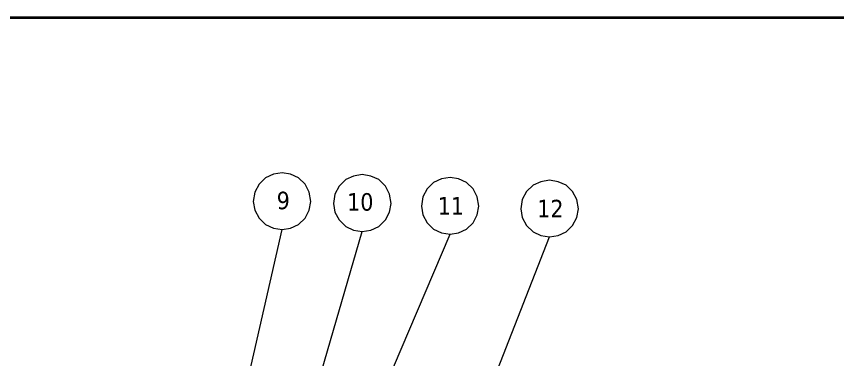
# Model space of a CAD drawing. Header units: millimetres. Extents: x 89051 to 218395, y -330386 to -125649.
# Drawn here: x 100048 to 101811, y -126540 to -125804 of the extents above; entities that cross this region are included whole.
import ezdxf

# ---------------------------------------------------------------- set-up
doc = ezdxf.new("R2010")
doc.units = ezdxf.units.MM
doc.header["$LTSCALE"] = 13
doc.layers.add('1', color=4, linetype='Continuous')
doc.layers.add('铁心', color=3, linetype='Continuous', lineweight=0)
doc.styles.add('Tahoma$001', font='tahoma.ttf', dxfattribs={"height": 2.159784})

msp = doc.modelspace()

# ---------------------------------------------------------------- linework, layer by layer
at = {"layer": '1', "color": 0, "lineweight": 40, "const_width": 5.53}
msp.add_lwpolyline([(97353.44, -130163.9), (103415.73, -130163.9), (103415.73, -125806.63), (97353.44, -125806.63), (97353.44, -130163.9)], dxfattribs=at)
at = {"layer": '铁心'}
for points in [[(100680.16, -126201.15), (100676.85, -126181.27), (100667.81, -126164.1), (100653.96, -126150.25), (100636.79, -126142.72), (100618.42, -126139.41), (100599.74, -126142.72), (100582.88, -126150.25), (100569.02, -126164.1), (100559.68, -126181.27), (100556.67, -126201.15), (100559.68, -126219.82), (100569.02, -126236.69), (100582.88, -126250.54), (100599.74, -126258.38), (100618.42, -126261.39), (100636.79, -126258.38), (100653.96, -126250.54), (100667.81, -126236.69), (100676.85, -126219.82)], [(100852.48, -126205.06), (100849.16, -126185.18), (100840.13, -126168.02), (100826.27, -126154.16), (100809.1, -126146.63), (100790.73, -126143.32), (100772.06, -126146.63), (100755.19, -126154.16), (100741.34, -126168.02), (100732, -126185.18), (100728.99, -126205.06), (100732, -126223.74), (100741.34, -126240.6), (100755.19, -126254.46), (100772.06, -126262.29), (100790.73, -126265.3), (100809.1, -126262.29), (100826.27, -126254.46), (100840.13, -126240.6), (100849.16, -126223.74)], [(101040.89, -126211.07), (101037.58, -126191.19), (101028.54, -126174.03), (101014.69, -126160.17), (100997.52, -126152.64), (100979.15, -126149.33), (100960.48, -126152.64), (100943.61, -126160.17), (100929.75, -126174.03), (100920.42, -126191.19), (100917.41, -126211.07), (100920.42, -126229.75), (100929.75, -126246.61), (100943.61, -126260.47), (100960.48, -126268.3), (100979.15, -126271.31), (100997.52, -126268.3), (101014.69, -126260.47), (101028.54, -126246.61), (101037.58, -126229.75)], [(101254.45, -126216.97), (101251.14, -126197.1), (101242.1, -126179.93), (101228.24, -126166.07), (101211.08, -126158.54), (101192.7, -126155.23), (101174.03, -126158.54), (101157.16, -126166.07), (101143.31, -126179.93), (101133.97, -126197.1), (101130.96, -126216.97), (101133.97, -126235.65), (101143.31, -126252.51), (101157.16, -126266.37), (101174.03, -126274.2), (101192.7, -126277.21), (101211.08, -126274.2), (101228.24, -126266.37), (101242.1, -126252.51), (101251.14, -126235.65)]]:
    msp.add_lwpolyline(points, close=True, dxfattribs=at)
for points in [[(100445.4, -127021.08), (100618.42, -126261.39), (100618.42, -126261.39)], [(100549.52, -127095.54), (100790.73, -126265.3), (100790.73, -126265.3)], [(100595.57, -127171.03), (100979.15, -126271.31), (100979.15, -126271.31)], [(100770.57, -127356.25), (101192.7, -126277.21), (101192.7, -126277.21)]]:
    msp.add_lwpolyline(points, dxfattribs=at)

# ---------------------------------------------------------------- texts
at = {"layer": '铁心', "style": 'Tahoma$001'}
for s, height, p in [('9', 37.59, (100606.9, -126217.58)), ('10', 37.589, (100758.13, -126220.69)), ('11', 37.589, (100952.67, -126229.08)), ('12', 37.589, (101166.22, -126234.98))]:
    msp.add_text(s, height=height, dxfattribs=at).set_placement(p)

doc.saveas('drawing.dxf')
